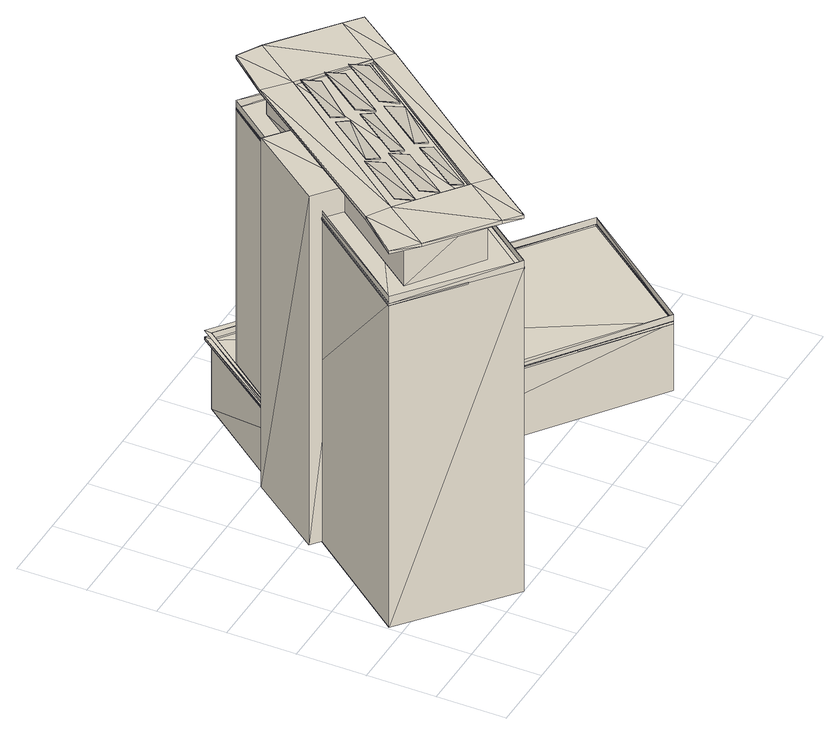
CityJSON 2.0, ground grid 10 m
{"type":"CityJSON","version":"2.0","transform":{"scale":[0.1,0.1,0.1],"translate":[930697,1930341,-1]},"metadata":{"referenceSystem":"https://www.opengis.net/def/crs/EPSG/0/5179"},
"CityObjects":{
"building1":{"type":"Building","geometry":[{"type":"MultiSurface","lod":"3","boundaries":[[[0,1,2]],[[3,2,1]],[[2,3,4]],[[5,4,3]],[[4,5,6]],[[7,6,5]],[[6,7,0]],[[1,0,7]],[[3,1,5]],[[7,5,1]],[[8,9,10]],[[11,10,9]],[[10,11,12]],[[13,12,11]],[[12,13,14]],[[15,14,13]],[[14,15,8]],[[9,8,15]],[[9,15,11]],[[13,11,15]],[[8,10,14]],[[12,14,10]],[[16,17,18]],[[19,18,17]],[[20,21,22]],[[23,22,21]],[[24,25,26]],[[27,26,25]],[[28,29,30]],[[31,30,29]],[[32,33,34]],[[35,34,33]],[[33,32,35]],[[34,35,32]],[[36,20,37]],[[22,37,20]],[[38,23,39]],[[21,39,23]],[[40,28,41]],[[30,41,28]],[[42,31,43]],[[29,43,31]],[[34,35,19]],[[18,19,35]],[[33,32,27]],[[26,27,32]],[[44,45,16]],[[17,16,45]],[[46,47,24]],[[25,24,47]],[[39,16,38]],[[18,38,16]],[[41,19,40]],[[17,40,19]],[[43,24,42]],[[26,42,24]],[[37,27,36]],[[25,36,27]],[[31,32,30]],[[34,30,32]],[[23,35,22]],[[33,22,35]],[[20,47,21]],[[44,21,47]],[[28,45,29]],[[46,29,45]],[[30,34,41]],[[19,41,34]],[[38,18,23]],[[35,23,18]],[[22,33,37]],[[27,37,33]],[[42,26,31]],[[32,31,26]],[[21,44,39]],[[16,39,44]],[[40,17,28]],[[45,28,17]],[[29,46,43]],[[24,43,46]],[[36,25,20]],[[47,20,25]],[[44,35,45]],[[34,45,35]],[[47,33,44]],[[35,44,33]],[[46,32,47]],[[33,47,32]],[[45,34,46]],[[32,46,34]],[[2,48,0]],[[49,0,48]],[[4,50,2]],[[48,2,50]],[[6,51,4]],[[50,4,51]],[[0,49,6]],[[51,6,49]],[[52,49,48]],[[49,52,51]],[[53,54,55]],[[56,55,54]],[[57,53,58]],[[55,58,53]],[[59,57,60]],[[58,60,57]],[[54,59,56]],[[60,56,59]],[[55,56,61]],[[58,55,62]],[[61,62,55]],[[60,58,62]],[[56,60,61]],[[62,61,60]],[[63,64,61]],[[62,61,65]],[[64,65,61]],[[65,66,62]],[[61,62,63]],[[66,63,62]],[[64,63,53]],[[54,53,63]],[[65,64,57]],[[53,57,64]],[[66,65,59]],[[57,59,65]],[[63,66,54]],[[59,54,66]],[[2,4,0]],[[6,0,4]],[[67,68,69]],[[70,69,68]],[[71,72,73]],[[74,73,72]],[[73,74,75]],[[76,75,74]],[[77,78,71]],[[72,71,78]],[[74,72,76]],[[78,76,72]],[[73,75,71]],[[77,71,75]],[[79,80,81]],[[82,81,80]],[[81,82,83]],[[84,83,82]],[[83,84,85]],[[86,85,84]],[[85,86,79]],[[80,79,86]],[[87,88,89]],[[90,89,88]],[[89,90,91]],[[92,91,90]],[[91,92,93]],[[94,93,92]],[[93,94,87]],[[88,87,94]],[[95,96,97]],[[98,97,96]],[[97,98,99]],[[100,99,98]],[[99,100,101]],[[102,101,100]],[[101,102,95]],[[96,95,102]],[[103,104,105]],[[106,105,104]],[[105,106,107]],[[108,107,106]],[[107,108,109]],[[110,109,108]],[[109,110,103]],[[104,103,110]],[[111,112,113]],[[114,113,112]],[[113,114,115]],[[116,115,114]],[[115,116,117]],[[118,117,116]],[[117,118,111]],[[112,111,118]],[[119,120,121]],[[122,121,120]],[[121,122,123]],[[124,123,122]],[[123,124,125]],[[126,125,124]],[[125,126,119]],[[120,119,126]],[[127,128,129]],[[130,129,128]],[[129,130,131]],[[132,131,130]],[[131,132,133]],[[134,133,132]],[[133,134,127]],[[128,127,134]],[[135,136,137]],[[138,137,136]],[[137,138,139]],[[140,139,138]],[[139,140,141]],[[142,141,140]],[[141,142,135]],[[136,135,142]],[[143,144,145]],[[146,145,144]],[[145,146,147]],[[148,147,146]],[[147,148,149]],[[150,149,148]],[[149,150,143]],[[144,143,150]],[[82,80,84]],[[86,84,80]],[[94,92,88]],[[90,88,92]],[[98,96,100]],[[102,100,96]],[[108,106,110]],[[104,110,106]],[[116,114,118]],[[112,118,114]],[[122,120,124]],[[126,124,120]],[[134,132,128]],[[130,128,132]],[[138,136,140]],[[142,140,136]],[[150,148,144]],[[146,144,148]],[[81,83,79]],[[85,79,83]],[[93,87,91]],[[89,91,87]],[[97,99,95]],[[101,95,99]],[[107,109,105]],[[103,105,109]],[[115,117,113]],[[111,113,117]],[[121,123,119]],[[125,119,123]],[[133,127,131]],[[129,131,127]],[[137,139,135]],[[141,135,139]],[[149,143,147]],[[145,147,143]],[[151,152,153]],[[154,153,152]],[[155,151,156]],[[153,156,151]],[[157,155,158]],[[156,158,155]],[[152,157,154]],[[158,154,157]],[[153,154,159]],[[160,159,154]],[[156,153,161]],[[159,161,153]],[[158,156,162]],[[161,162,156]],[[154,158,160]],[[162,160,158]],[[159,160,163]],[[164,163,160]],[[161,159,165]],[[163,165,159]],[[162,161,166]],[[165,166,161]],[[160,162,164]],[[166,164,162]],[[163,164,151]],[[152,151,164]],[[165,163,155]],[[151,155,163]],[[166,165,157]],[[155,157,165]],[[164,166,152]],[[157,152,166]],[[69,167,67]],[[168,67,167]],[[67,168,68]],[[169,68,168]],[[68,169,70]],[[170,70,169]],[[70,170,69]],[[167,69,170]],[[168,167,169]],[[170,169,167]],[[171,69,172]],[[67,172,69]],[[172,67,173]],[[68,173,67]],[[173,68,174]],[[70,174,68]],[[174,70,171]],[[69,171,70]],[[171,175,172]],[[175,171,174]]]}]}
},
"vertices":[
[430,370,530],[430,370,10],[284,480,530],[284,480,10],[4,120,530],[4,120,10],[149,0,530],[149,0,10],[388,370,610],[388,370,530],[290,440,610],[290,440,530],[46,120,610],[46,120,530],[144,50,610],[144,50,530],[318,460,615],[406,390,615],[318,460,610],[406,390,610],[55,180,615],[233,420,615],[55,180,610],[233,420,610],[126,20,615],[37,90,615],[126,20,610],[37,90,610],[379,300,615],[201,70,615],[379,300,610],[201,70,610],[177,90,610],[88,160,610],[355,320,610],[266,390,610],[4,120,615],[4,120,610],[284,480,610],[284,480,615],[430,370,615],[430,370,610],[149,0,610],[149,0,615],[266,390,615],[355,320,615],[177,90,615],[88,160,615],[284,480,542],[430,370,542],[4,120,542],[149,0,542],[429,370,542],[150,0,531],[149,10,531],[2,120,531],[6,120,531],[150,0,528],[2,120,528],[149,10,528],[6,120,528],[284,480,531],[284,480,528],[428,370,531],[432,370,531],[432,370,528],[428,370,528],[174,350,120],[613,20,120],[313,530,120],[751,200,120],[195,400,570],[195,400,10],[113,290,570],[113,290,10],[162,250,570],[162,250,10],[244,360,570],[244,360,10],[152,230,621],[152,230,620],[99,160,621],[99,160,620],[119,140,612],[119,140,610],[172,210,612],[172,210,610],[209,180,621],[209,180,620],[157,110,621],[157,110,620],[177,100,612],[177,100,610],[229,170,612],[229,170,610],[181,210,621],[181,210,620],[128,140,621],[128,140,620],[148,120,612],[148,120,610],[201,190,612],[201,190,610],[209,300,621],[209,300,620],[157,230,621],[157,230,620],[177,220,612],[177,220,610],[230,290,612],[230,290,610],[267,260,621],[267,260,620],[214,190,621],[214,190,620],[235,180,612],[235,180,610],[288,240,612],[288,240,610],[238,280,621],[238,280,620],[186,210,621],[186,210,620],[206,200,612],[206,200,610],[258,270,612],[258,270,610],[268,380,621],[268,380,620],[215,310,621],[215,310,620],[235,300,612],[235,300,610],[288,360,612],[288,360,610],[325,340,621],[325,340,620],[273,270,621],[273,270,620],[293,250,612],[293,250,610],[345,320,612],[345,320,610],[296,360,621],[296,360,620],[244,290,621],[244,290,620],[264,270,612],[264,270,610],[316,340,612],[316,340,610],[313,530,122],[313,540,122],[176,350,122],[172,350,122],[313,530,118],[176,350,118],[313,540,118],[172,350,118],[612,20,122],[613,20,122],[612,20,118],[613,20,118],[749,200,122],[753,200,122],[749,200,118],[753,200,118],[313,530,10],[174,350,10],[613,20,10],[751,200,10],[313,530,132],[174,350,132],[613,20,132],[751,200,132],[313,540,132]
]}
